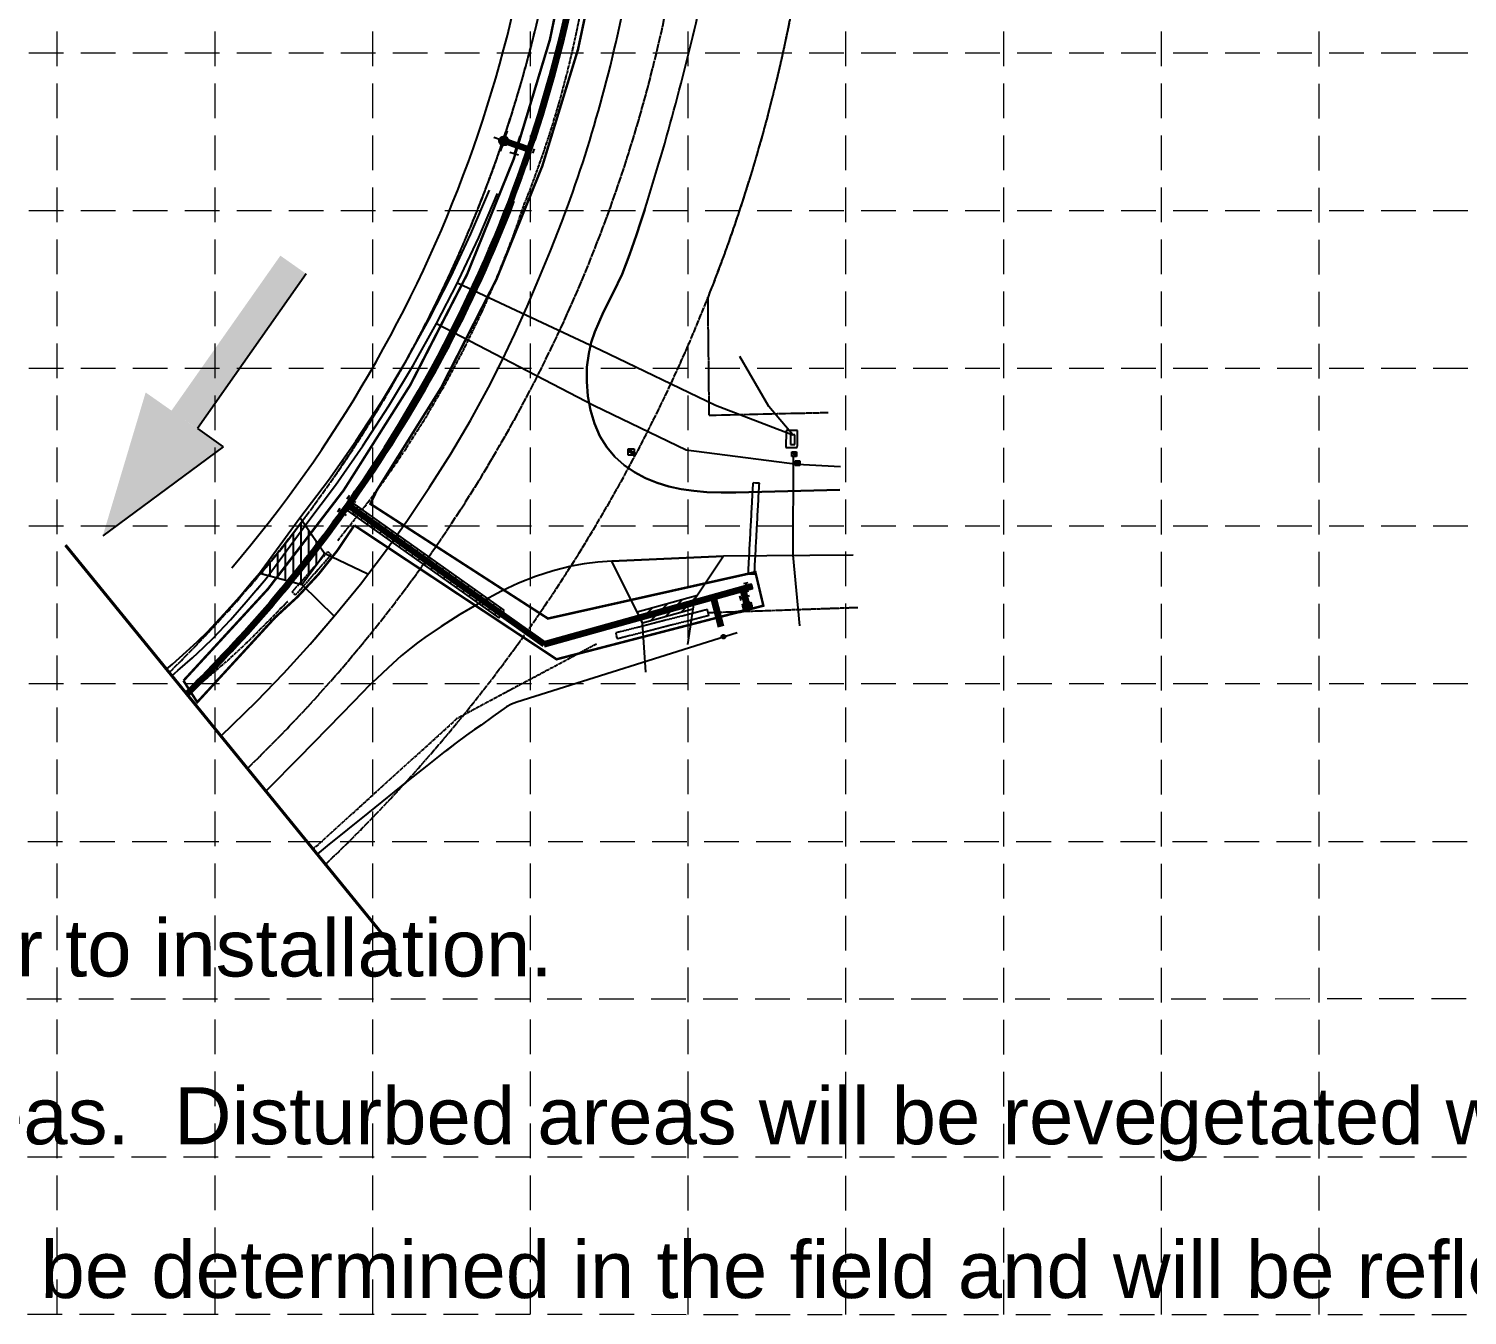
# Model space of a CAD drawing. Header units: inches. Extents: x 2600819 to 2602871, y 7032016 to 7035296.
# Drawn here: x 2601681.9 to 2602148.5, y 7032273.9 to 7032691.4 of the extents above; entities that cross this region are included whole.
import ezdxf

# ---------------------------------------------------------------- set-up
doc = ezdxf.new("R2010")
doc.units = ezdxf.units.IN
doc.header["$MEASUREMENT"] = 0
for name, pattern in [('DASHED', [0.8, 0.75, -0.05]), ('HIDDEN', [0.375, 0.25, -0.125]), ('PHANTOM', [2.1, 1.75, -0.05, 0.1, -0.05, 0.1, -0.05]), ('R.O.W. Cornelius$0$CENTER', [2.7, 2.5, -0.05, 0.1, -0.05]), ('R.O.W. Cornelius$0$PHANTOM', [2.1, 1.75, -0.05, 0.1, -0.05, 0.1, -0.05]), ('SCREEK', [1.04, 0.9, -0.035, 0, -0.035, 0, -0.035, 0, -0.035])]:
    doc.linetypes.add(name, pattern=pattern)
for name, color, linetype in [('ARROWS', 252, 'Continuous'), ('BASE', 7, 'Continuous'), ('BM', 1, 'Continuous'), ('DITCH', 7, 'SCREEK'), ('EASPH-PVMT', 7, 'Continuous'), ('EPVMT', 8, 'DASHED'), ('ETEL', 33, 'DASHED'), ('EWAT', 150, 'DASHED'), ('EXSTSEW', 5, 'DASHED'), ('FENCEBW', 7, 'BWF'), ('FTB', 202, 'DASHED'), ('GRID', 254, 'HIDDEN'), ('HATCH', 10, 'Continuous'), ('LIMITS OF DISTURBANCE', 1, 'HIDDEN'), ('PWAT', 4, 'Continuous'), ('R.O.W. Cornelius$0$CL', 7, 'R.O.W. Cornelius$0$CENTER'), ('R.O.W. Cornelius$0$ROW', 192, 'R.O.W. Cornelius$0$PHANTOM'), ('ROW', 252, 'PHANTOM'), ('SILT FENCE', 200, 'Continuous')]:
    doc.layers.add(name, color=color, linetype=linetype)
doc.styles.get("Standard").update_dxf_attribs({"font": 'ARIAL.TTF'})
doc.styles.add('UTIL', font='romans.shx', dxfattribs={"width": 0.9})
doc.linetypes.add('8IN-W', pattern='A,0.8,-0.05,0.8,-0.05,0.8,-0.125,["8%%34 W",UTIL,S=0.08,R=0,X=-0.1,Y=-0.04],-0.22', length=2.845)
doc.linetypes.add('ASPH-E', pattern='A,0.45,-0.05,0.9,[138,ltypeshp.shx,S=0.013,R=0,X=0,Y=0],0.45', length=1.85)
doc.linetypes.add('ASPH-E2', pattern='A,0.45,-0.05,0.9,[138,ltypeshp.shx,S=-0.013,R=0,X=0,Y=0],0.45', length=1.85)
doc.linetypes.add('BWF', pattern='A,0.9,-0.05,[135,ltypeshp.shx,S=0.03,R=0,X=0,Y=0],-0.05', length=1)
doc.linetypes.add('CHAINLINK_2', pattern='A,0.75,-0.0325,[133,AECCLAND,S=0.0325,R=0,X=-0.0325,Y=0],-0.0325,0.5', length=1.315)
doc.linetypes.add('SLOPE2', pattern='A,0.65,-0.05,0.65,[139,ltypeshp.shx,S=-0.025,R=0,X=0,Y=0],0.025', length=1.375)
doc.linetypes.add('TELE', pattern='A,0.8,-0.05,0.8,-0.05,0.8,-0.15,["TELE",UTIL,S=0.08,R=0,X=-0.1,Y=-0.04],-0.2', length=2.85)

# ---------------------------------------------------------------- blocks, each defined once
blk = doc.blocks.new('A$C33723172')
at = {"layer": 'ARROWS', "color": 7}
for p, q in [((11.14, 24.49), (5.46, 10.23)), ((5.46, 10.23), (7.83, 9.28)), ((7.83, 9.28), (0, 0))]:
    blk.add_line(p, q, dxfattribs=at)
for points in [[(11.14, 24.49), (8.77, 25.44), (5.46, 10.23), (3.08, 11.17)], [(0.7, 12.12), (7.83, 9.28), (0, 0), (7.83, 9.28)]]:
    blk.add_solid(points, dxfattribs=at)

msp = doc.modelspace()

# ---------------------------------------------------------------- linework, layer by layer
at = {"color": 4}
for p, q in [((2601836.53, 7032656.4), (2601837.2, 7032658.29)), ((2601841.22, 7032656.49), (2601839.33, 7032650.79)), ((2601834.62, 7032655.48), (2601832.73, 7032656.14)), ((2601835.54, 7032653.57), (2601834.87, 7032651.68)), ((2601845.46, 7032653.39), (2601844.04, 7032653.86)), ((2601845.47, 7032651.02), (2601845.94, 7032652.44)), ((2601840.76, 7032650.32), (2601837.91, 7032651.26)), ((2601844.53, 7032650.54), (2601843.1, 7032651.01)), ((2601836.56, 7032628.37), (2601834.7, 7032629.12)), ((2601785.1, 7032538.8), (2601785.97, 7032540.02)), ((2601789.19, 7032540.29), (2601787.54, 7032541.42)), ((2601782.11, 7032534.59), (2601782.97, 7032535.81)), ((2601784.99, 7032533.46), (2601782.54, 7032535.2)), ((2601785.24, 7032535.1), (2601784.02, 7032535.97)), ((2601787.98, 7032537.67), (2601785.54, 7032539.41)), ((2601786.98, 7032537.55), (2601785.75, 7032538.42)), ((2601786.29, 7032535.28), (2601787.16, 7032536.5)), ((2601786.88, 7032533.95), (2601788.61, 7032536.39)), ((2601788, 7032536.83), (2601789.22, 7032535.96)), ((2601912.99, 7032505.87), (2601912.62, 7032507.33)), ((2601915.71, 7032507.34), (2601912.81, 7032506.6)), ((2601913.83, 7032511.32), (2601915.28, 7032511.69)), ((2601915.3, 7032508.6), (2601914.55, 7032511.51)), ((2601916.38, 7032511.2), (2601915.41, 7032510.95)), ((2601916.75, 7032509.75), (2601915.78, 7032509.5))]:
    msp.add_line(p, q, dxfattribs=at)
at = {"color": 4, "const_width": 1.5}
msp.add_lwpolyline([(2601836.74, 7032654.73, 1), (2601835.33, 7032655.23, 1)], format="xyb", close=True, dxfattribs=at)
at = {"const_width": 1}
msp.add_lwpolyline([(2601693.8, 7032523.82), (2601800.82, 7032392.41)], dxfattribs=at)
at = {"color": 4, "const_width": 0.5}
msp.add_lwpolyline([(2601916.38, 7032511.2), (2601916.75, 7032509.75)], dxfattribs=at)
at = {"color": 4}
msp.add_circle((2601836.03, 7032654.98), 1.5, dxfattribs=at)
at = {"layer": 'BM', "ltscale": 0.8}
for p, q in [((2601876.33, 7032555.05), (2601878.33, 7032555.05)), ((2601876.33, 7032553.05), (2601876.33, 7032555.05)), ((2601876.33, 7032555.05), (2601878.33, 7032555.05)), ((2601876.33, 7032553.05), (2601876.33, 7032555.05)), ((2601876.33, 7032554.05), (2601878.33, 7032554.05)), ((2601876.33, 7032554.05), (2601878.33, 7032554.05)), ((2601877.33, 7032555.05), (2601877.33, 7032553.05)), ((2601877.33, 7032555.05), (2601877.33, 7032553.05)), ((2601878.33, 7032555.05), (2601878.33, 7032553.05)), ((2601878.33, 7032555.05), (2601878.33, 7032553.05)), ((2601878.33, 7032553.05), (2601876.33, 7032553.05)), ((2601878.33, 7032553.05), (2601876.33, 7032553.05))]:
    msp.add_line(p, q, dxfattribs=at)
for points in [[(2601876.33, 7032555.05), (2601877.33, 7032555.05), (2601876.33, 7032554.05), (2601877.33, 7032554.05)], [(2601876.33, 7032555.05), (2601877.33, 7032555.05), (2601876.33, 7032554.05), (2601877.33, 7032554.05)], [(2601877.33, 7032554.05), (2601878.33, 7032554.05), (2601877.33, 7032553.05), (2601878.33, 7032553.05)], [(2601877.33, 7032554.05), (2601878.33, 7032554.05), (2601877.33, 7032553.05), (2601878.33, 7032553.05)]]:
    msp.add_solid(points, dxfattribs=at)
at = {"layer": 'DITCH'}
for p, q in [((2601838.49, 7032622.51), (2601842.64, 7032634.34)), ((2601838.49, 7032622.51), (2601842.64, 7032634.34)), ((2601833.89, 7032610.84), (2601838.49, 7032622.51)), ((2601833.89, 7032610.84), (2601838.49, 7032622.51)), ((2601828.86, 7032599.35), (2601833.89, 7032610.84)), ((2601828.86, 7032599.35), (2601833.89, 7032610.84)), ((2601823.4, 7032588.06), (2601828.86, 7032599.35)), ((2601823.4, 7032588.06), (2601828.86, 7032599.35)), ((2601817.52, 7032576.99), (2601823.4, 7032588.06)), ((2601817.52, 7032576.99), (2601823.4, 7032588.06)), ((2601811.23, 7032566.14), (2601817.52, 7032576.99)), ((2601811.23, 7032566.14), (2601817.52, 7032576.99)), ((2601804.53, 7032555.54), (2601811.23, 7032566.14)), ((2601804.53, 7032555.54), (2601811.23, 7032566.14)), ((2601797.45, 7032545.19), (2601804.53, 7032555.54)), ((2601797.45, 7032545.19), (2601804.53, 7032555.54)), ((2601789.97, 7032535.12), (2601797.45, 7032545.19)), ((2601789.97, 7032535.12), (2601797.45, 7032545.19)), ((2601782.13, 7032525.33), (2601789.97, 7032535.12)), ((2601782.13, 7032525.33), (2601789.97, 7032535.12)), ((2601762.25, 7032501.85), (2601765.92, 7032505.58)), ((2601763.49, 7032503.1), (2601765.92, 7032505.58)), ((2601902.3, 7032501.93), (2601950.82, 7032503.63)), ((2601902.3, 7032501.93), (2601950.82, 7032503.63)), ((2601753.41, 7032492.92), (2601758.84, 7032498.36)), ((2601758.84, 7032498.36), (2601762.25, 7032501.85)), ((2601747.5, 7032487.37), (2601753.41, 7032492.92)), ((2601866.02, 7032491.72), (2601820.71, 7032467.44)), ((2601866.02, 7032491.72), (2601820.71, 7032467.44)), ((2601740.43, 7032481.27), (2601744.15, 7032484.41)), ((2601744.15, 7032484.41), (2601747.5, 7032487.37)), ((2601735.58, 7032477.31), (2601740.43, 7032481.27)), ((2601733.21, 7032475.43), (2601735.58, 7032477.31)), ((2601820.71, 7032467.44), (2601775.74, 7032426.62)), ((2601820.71, 7032467.44), (2601813.16, 7032460.59)), ((2601775.74, 7032426.62), (2601774.08, 7032425.24))]:
    msp.add_line(p, q, dxfattribs=at)
msp.add_arc((2601533.14, 7032758.86), 333.61, 338.0849, 351.3119, dxfattribs=at)
at = {"layer": 'EASPH-PVMT', "linetype": 'ASPH-E2'}
for p, q in [((2601851.1, 7032619.34), (2601854.96, 7032628.92)), ((2601851.1, 7032619.34), (2601854.96, 7032628.92)), ((2601880.34, 7032628.51), (2601879.03, 7032624.5)), ((2601881.75, 7032632.69), (2601880.34, 7032628.51)), ((2601879.03, 7032624.5), (2601876.82, 7032617.98)), ((2601847.36, 7032610.23), (2601851.1, 7032619.34)), ((2601847.36, 7032610.23), (2601851.1, 7032619.34)), ((2601876.82, 7032617.98), (2601874.39, 7032611.73)), ((2601843.54, 7032601.21), (2601847.36, 7032610.23)), ((2601843.54, 7032601.21), (2601847.36, 7032610.23)), ((2601874.39, 7032611.73), (2601871.5, 7032605.64)), ((2601871.5, 7032605.64), (2601868.36, 7032599.49)), ((2601839.62, 7032592.42), (2601843.54, 7032601.21)), ((2601839.62, 7032592.42), (2601843.54, 7032601.21)), ((2601868.36, 7032599.49), (2601865.52, 7032593.05)), ((2601835.49, 7032583.73), (2601839.62, 7032592.42)), ((2601835.49, 7032583.73), (2601839.62, 7032592.42)), ((2601865.52, 7032593.05), (2601864.39, 7032589.63)), ((2601864.39, 7032589.63), (2601863.55, 7032586.04)), ((2601831.05, 7032574.99), (2601835.49, 7032583.73)), ((2601831.05, 7032574.99), (2601835.49, 7032583.73)), ((2601863.55, 7032586.04), (2601862.98, 7032581.54)), ((2601862.98, 7032581.54), (2601862.89, 7032576.89)), ((2601825.17, 7032564.26), (2601831.05, 7032574.99)), ((2601825.17, 7032564.26), (2601831.05, 7032574.99)), ((2601862.89, 7032576.89), (2601863.27, 7032572.21)), ((2601863.27, 7032572.21), (2601864.12, 7032567.63)), ((2601818.77, 7032553.43), (2601825.17, 7032564.26)), ((2601818.77, 7032553.43), (2601825.17, 7032564.26)), ((2601864.12, 7032567.63), (2601865.42, 7032563.27)), ((2601865.42, 7032563.27), (2601867.18, 7032559.23)), ((2601867.18, 7032559.23), (2601869.41, 7032555.61)), ((2601869.41, 7032555.61), (2601872.05, 7032552.45)), ((2601811.93, 7032542.61), (2601818.77, 7032553.43)), ((2601811.93, 7032542.61), (2601818.77, 7032553.43)), ((2601872.05, 7032552.45), (2601875.05, 7032549.74)), ((2601875.05, 7032549.74), (2601878.36, 7032547.45)), ((2601878.36, 7032547.45), (2601881.93, 7032545.55)), ((2601881.93, 7032545.55), (2601885.7, 7032544.02)), ((2601804.74, 7032531.92), (2601811.93, 7032542.61)), ((2601804.74, 7032531.92), (2601811.93, 7032542.61)), ((2601885.7, 7032544.02), (2601889.52, 7032542.86)), ((2601889.52, 7032542.86), (2601893.5, 7032542)), ((2601893.5, 7032542), (2601897.62, 7032541.39)), ((2601897.62, 7032541.39), (2601901.88, 7032541.03)), ((2601901.88, 7032541.03), (2601906.48, 7032540.87)), ((2601906.48, 7032540.87), (2601911.24, 7032540.9)), ((2601911.24, 7032540.9), (2601945.06, 7032541.76)), ((2601797.29, 7032521.48), (2601804.74, 7032531.92)), ((2601797.29, 7032521.48), (2601804.74, 7032531.92)), ((2601789.48, 7032511.21), (2601797.29, 7032521.48)), ((2601789.48, 7032511.21), (2601797.29, 7032521.48)), ((2601857.86, 7032516.96, 519.1), (2601851.99, 7032515.51, 519.1)), ((2601857.86, 7032516.96, 519.1), (2601851.99, 7032515.51, 519.1)), ((2601862.12, 7032517.72, 519.1), (2601857.86, 7032516.96, 519.1)), ((2601862.12, 7032517.72, 519.1), (2601857.86, 7032516.96, 519.1)), ((2601866.52, 7032518.27, 519.1), (2601862.12, 7032517.72, 519.1)), ((2601866.52, 7032518.27, 519.1), (2601862.12, 7032517.72, 519.1)), ((2601871.1, 7032518.6, 519.1), (2601866.52, 7032518.27, 519.1)), ((2601871.1, 7032518.6, 519.1), (2601866.52, 7032518.27, 519.1)), ((2601907.23, 7032520.23, 519.1), (2601871.1, 7032518.6, 519.1)), ((2601907.23, 7032520.23, 519.1), (2601871.1, 7032518.6, 519.1)), ((2601949.34, 7032520.59, 519.1), (2601907.23, 7032520.23, 519.1)), ((2601949.34, 7032520.59, 519.1), (2601907.23, 7032520.23, 519.1)), ((2601846.31, 7032513.66, 519.1), (2601840.76, 7032511.44, 519.1)), ((2601846.31, 7032513.66, 519.1), (2601840.76, 7032511.44, 519.1)), ((2601851.99, 7032515.51, 519.1), (2601846.31, 7032513.66, 519.1)), ((2601851.99, 7032515.51, 519.1), (2601846.31, 7032513.66, 519.1)), ((2601781.45, 7032501.27), (2601789.48, 7032511.21)), ((2601781.45, 7032501.27), (2601789.48, 7032511.21)), ((2601835.27, 7032508.88, 519.1), (2601828.41, 7032505.24, 519.1)), ((2601835.27, 7032508.88, 519.1), (2601828.41, 7032505.24, 519.1)), ((2601840.76, 7032511.44, 519.1), (2601835.27, 7032508.88, 519.1)), ((2601840.76, 7032511.44, 519.1), (2601835.27, 7032508.88, 519.1)), ((2601828.41, 7032505.24, 519.1), (2601821.77, 7032501.34, 519.1)), ((2601828.41, 7032505.24, 519.1), (2601821.77, 7032501.34, 519.1)), ((2601773.18, 7032491.64), (2601781.45, 7032501.27)), ((2601774.75, 7032493.46), (2601781.45, 7032501.27)), ((2601821.77, 7032501.34, 519.1), (2601815.67, 7032497.45, 519.1)), ((2601821.77, 7032501.34, 519.1), (2601815.67, 7032497.45, 519.1)), ((2601810.41, 7032493.85, 519.1), (2601807.98, 7032492.09, 519.1)), ((2601810.41, 7032493.85, 519.1), (2601807.98, 7032492.09, 519.1)), ((2601815.67, 7032497.45, 519.1), (2601810.41, 7032493.85, 519.1)), ((2601815.67, 7032497.45, 519.1), (2601810.41, 7032493.85, 519.1)), ((2601764.62, 7032482.24), (2601773.18, 7032491.64)), ((2601805.94, 7032490.54, 519.1), (2601802.74, 7032487.89, 519.1)), ((2601805.94, 7032490.54, 519.1), (2601802.74, 7032487.89, 519.1)), ((2601807.98, 7032492.09, 519.1), (2601805.94, 7032490.54, 519.1)), ((2601807.98, 7032492.09, 519.1), (2601805.94, 7032490.54, 519.1)), ((2601799.97, 7032485.42, 519.1), (2601796.62, 7032482.33, 519.1)), ((2601799.97, 7032485.42, 519.1), (2601796.62, 7032482.33, 519.1)), ((2601802.74, 7032487.89, 519.1), (2601799.97, 7032485.42, 519.1)), ((2601802.74, 7032487.89, 519.1), (2601799.97, 7032485.42, 519.1)), ((2601755.76, 7032473.04), (2601764.62, 7032482.24)), ((2601794.67, 7032480.47, 519.1), (2601792.47, 7032478.33, 519.1)), ((2601794.67, 7032480.47, 519.1), (2601792.47, 7032478.33, 519.1)), ((2601796.62, 7032482.33, 519.1), (2601794.67, 7032480.47, 519.1)), ((2601796.62, 7032482.33, 519.1), (2601794.67, 7032480.47, 519.1)), ((2601789.98, 7032475.84, 519.1), (2601787.19, 7032473, 519.1)), ((2601792.47, 7032478.33, 519.1), (2601789.98, 7032475.84, 519.1)), ((2601792.47, 7032478.33, 519.1), (2601792.45, 7032478.31, 519.1)), ((2601744.24, 7032461.78), (2601755.76, 7032473.04)), ((2601787.19, 7032473, 519.1), (2601783.21, 7032468.89, 519.1)), ((2601783.21, 7032468.89, 519.1), (2601778.88, 7032464.39, 519.1)), ((2601744.29, 7032461.82), (2601744.24, 7032461.78)), ((2601778.88, 7032464.39, 519.1), (2601769.45, 7032454.66, 519.1)), ((2601769.45, 7032454.66, 519.1), (2601759.57, 7032444.73, 519.1)), ((2601759.57, 7032444.73, 519.1), (2601758.81, 7032444, 519.1))]:
    msp.add_line(p, q, dxfattribs=at)
at = {"layer": 'EASPH-PVMT', "linetype": 'ASPH-E'}
for p, q in [((2601879.03, 7032624.5), (2601880.34, 7032628.51)), ((2601880.34, 7032628.51), (2601881.75, 7032632.69)), ((2601876.82, 7032617.98), (2601879.03, 7032624.5)), ((2601874.39, 7032611.73), (2601876.82, 7032617.98)), ((2601871.5, 7032605.64), (2601874.39, 7032611.73)), ((2601868.36, 7032599.49), (2601871.5, 7032605.64)), ((2601865.52, 7032593.05), (2601868.36, 7032599.49)), ((2601864.39, 7032589.63), (2601865.52, 7032593.05)), ((2601863.55, 7032586.04), (2601864.39, 7032589.63)), ((2601862.98, 7032581.54), (2601863.55, 7032586.04)), ((2601862.89, 7032576.89), (2601862.98, 7032581.54)), ((2601863.27, 7032572.21), (2601862.89, 7032576.89)), ((2601864.12, 7032567.63), (2601863.27, 7032572.21)), ((2601865.42, 7032563.27), (2601864.12, 7032567.63)), ((2601867.18, 7032559.23), (2601865.42, 7032563.27)), ((2601869.41, 7032555.61), (2601867.18, 7032559.23)), ((2601872.05, 7032552.45), (2601869.41, 7032555.61)), ((2601875.05, 7032549.74), (2601872.05, 7032552.45)), ((2601878.36, 7032547.45), (2601875.05, 7032549.74)), ((2601881.93, 7032545.55), (2601878.36, 7032547.45)), ((2601885.7, 7032544.02), (2601881.93, 7032545.55)), ((2601889.52, 7032542.86), (2601885.7, 7032544.02)), ((2601893.5, 7032542), (2601889.52, 7032542.86)), ((2601897.62, 7032541.39), (2601893.5, 7032542)), ((2601901.88, 7032541.03), (2601897.62, 7032541.39)), ((2601906.48, 7032540.87), (2601901.88, 7032541.03)), ((2601911.24, 7032540.9), (2601906.48, 7032540.87)), ((2601945.06, 7032541.76), (2601911.24, 7032540.9))]:
    msp.add_line(p, q, dxfattribs=at)
at = {"layer": 'EASPH-PVMT'}
for p, q in [((2601930.42, 7032559.65), (2601929.03, 7032559.65)), ((2601929.03, 7032559.65), (2601929.03, 7032556.51)), ((2601930.42, 7032559.65), (2601929.03, 7032559.65)), ((2601929.03, 7032559.65), (2601929.03, 7032556.51)), ((2601930.42, 7032556.51), (2601930.42, 7032559.65)), ((2601930.42, 7032556.51), (2601930.42, 7032559.65)), ((2601929.03, 7032556.51), (2601930.42, 7032556.51)), ((2601929.03, 7032556.51), (2601930.42, 7032556.51))]:
    msp.add_line(p, q, dxfattribs=at)
at = {"layer": 'EASPH-PVMT', "linetype": 'ASPH-E2', "ltscale": 0.75}
for p, q in [((2601871.1, 7032518.6), (2601907.23, 7032520.23)), ((2601871.1, 7032518.6), (2601907.23, 7032520.23)), ((2601881.02, 7032498.56), (2601871.1, 7032518.6)), ((2601881.02, 7032498.56), (2601871.1, 7032518.6)), ((2601907.23, 7032520.23), (2601897.75, 7032505.99)), ((2601907.23, 7032520.23), (2601897.75, 7032505.99)), ((2601897.75, 7032505.99), (2601895.64, 7032491.62)), ((2601897.75, 7032505.99), (2601895.64, 7032491.62)), ((2601882.04, 7032482.62), (2601881.02, 7032498.56)), ((2601882.04, 7032482.62), (2601881.02, 7032498.56))]:
    msp.add_line(p, q, dxfattribs=at)
at = {"layer": 'EASPH-PVMT', "linetype": 'ASPH-E2'}
msp.add_arc((2601422.56, 7032790.36), 461.56, 339.5272, 349.5128, dxfattribs=at)
at = {"layer": 'EASPH-PVMT', "linetype": 'ASPH-E'}
msp.add_arc((2601081.72, 7032884.58), 838.74, 342.52349, 347.42943, dxfattribs=at)
at = {"layer": 'EPVMT', "color": 7}
for p, q in [((2601927.58, 7032561.05), (2601927.51, 7032555.52)), ((2601927.58, 7032561.05), (2601927.51, 7032555.52)), ((2601931.31, 7032561), (2601927.58, 7032561.05)), ((2601931.31, 7032561), (2601927.58, 7032561.05)), ((2601931.22, 7032555.5), (2601931.31, 7032561)), ((2601931.22, 7032555.5), (2601931.31, 7032561)), ((2601927.51, 7032555.52), (2601931.22, 7032555.5)), ((2601927.51, 7032555.52), (2601931.22, 7032555.5))]:
    msp.add_line(p, q, dxfattribs=at)
at = {"layer": 'ETEL', "color": 252, "linetype": 'TELE', "ltscale": 0.8}
for p, q in [((2601827.86, 7032623.69), (2601833.91, 7032637.91)), ((2601827.86, 7032623.69), (2601833.91, 7032637.91)), ((2601821.3, 7032609.65), (2601827.86, 7032623.69)), ((2601821.3, 7032609.65), (2601827.86, 7032623.69)), ((2601814.18, 7032595.72), (2601820.94, 7032608.95)), ((2601814.18, 7032595.72), (2601820.94, 7032608.95)), ((2601820.94, 7032608.95), (2601821.3, 7032609.65)), ((2601820.94, 7032608.95), (2601821.3, 7032609.65)), ((2601820.94, 7032608.95), (2601867.35, 7032587.19)), ((2601820.94, 7032608.95), (2601867.35, 7032587.19)), ((2601806.73, 7032582.29), (2601814.18, 7032595.72)), ((2601806.73, 7032582.29), (2601814.18, 7032595.72)), ((2601814.18, 7032595.72), (2601865.31, 7032569.15)), ((2601814.18, 7032595.72), (2601865.31, 7032569.15)), ((2601867.35, 7032587.19), (2601904.67, 7032569.25)), ((2601867.35, 7032587.19), (2601904.67, 7032569.25)), ((2601798.73, 7032569), (2601806.73, 7032582.29)), ((2601798.73, 7032569), (2601806.73, 7032582.29)), ((2601921.98, 7032568.81), (2601912.55, 7032585)), ((2601921.98, 7032568.81), (2601912.55, 7032585)), ((2601790.28, 7032556.01), (2601798.73, 7032569)), ((2601790.28, 7032556.01), (2601798.73, 7032569)), ((2601865.31, 7032569.15), (2601895.15, 7032554.76)), ((2601865.31, 7032569.15), (2601895.15, 7032554.76)), ((2601904.67, 7032569.25), (2601929.72, 7032559.65)), ((2601904.67, 7032569.25), (2601929.72, 7032559.65)), ((2601929.72, 7032559.65), (2601921.98, 7032568.81)), ((2601929.72, 7032559.65), (2601921.98, 7032568.81)), ((2601781.37, 7032543.32), (2601790.28, 7032556.01)), ((2601781.37, 7032543.32), (2601790.28, 7032556.01)), ((2601895.15, 7032554.76), (2601931.13, 7032550.09)), ((2601895.15, 7032554.76), (2601931.13, 7032550.09)), ((2601929.86, 7032552.6), (2601929.8, 7032520.56)), ((2601929.86, 7032552.6), (2601929.8, 7032520.56)), ((2601931.13, 7032550.09), (2601945.2, 7032549.35)), ((2601931.13, 7032550.09), (2601945.2, 7032549.35)), ((2601772.07, 7032531), (2601781.37, 7032543.32)), ((2601772.07, 7032531), (2601781.37, 7032543.32)), ((2601758.96, 7032513.04), (2601772.07, 7032531)), ((2601758.96, 7032513.04), (2601772.07, 7032531)), ((2601929.8, 7032520.56), (2601931.93, 7032497.63)), ((2601929.8, 7032520.56), (2601931.93, 7032497.63)), ((2601755.54, 7032509.05), (2601758.96, 7032513.04)), ((2601755.96, 7032509.54), (2601758.96, 7032513.04)), ((2601752.42, 7032505.39), (2601755.54, 7032509.05)), ((2601747.38, 7032499.62), (2601752.42, 7032505.39)), ((2601741.79, 7032493.75), (2601747.38, 7032499.62)), ((2601738.55, 7032490.6), (2601741.79, 7032493.75)), ((2601734.96, 7032487.28), (2601738.55, 7032490.6)), ((2601730.29, 7032483.15), (2601734.96, 7032487.28)), ((2601728.3, 7032481.46), (2601730.29, 7032483.15))]:
    msp.add_line(p, q, dxfattribs=at)
at = {"layer": 'ETEL', "color": 252}
for p, q in [((2601929.48, 7032554.13), (2601930.98, 7032552.63)), ((2601930.98, 7032554.13), (2601929.48, 7032552.63)), ((2601929.48, 7032554.13), (2601930.98, 7032552.63)), ((2601930.98, 7032554.13), (2601929.48, 7032552.63)), ((2601930.54, 7032551.2), (2601932.04, 7032549.7)), ((2601932.04, 7032551.2), (2601930.54, 7032549.7)), ((2601930.54, 7032551.2), (2601932.04, 7032549.7)), ((2601932.04, 7032551.2), (2601930.54, 7032549.7))]:
    msp.add_line(p, q, dxfattribs=at)
for points in [[(2601929.48, 7032554.13), (2601930.98, 7032554.13), (2601930.98, 7032552.63), (2601929.48, 7032552.63)], [(2601929.48, 7032554.13), (2601930.98, 7032554.13), (2601930.98, 7032552.63), (2601929.48, 7032552.63)], [(2601930.54, 7032551.2), (2601932.04, 7032551.2), (2601932.04, 7032549.7), (2601930.54, 7032549.7)], [(2601930.54, 7032551.2), (2601932.04, 7032551.2), (2601932.04, 7032549.7), (2601930.54, 7032549.7)]]:
    msp.add_lwpolyline(points, close=True, dxfattribs=at)
at = {"layer": 'EWAT', "color": 145}
for p, q in [((2601906.85, 7032494.52), (2601907.64, 7032493.72)), ((2601906.85, 7032493.72), (2601907.64, 7032494.52))]:
    msp.add_line(p, q, dxfattribs=at)
for radius in [0.625, 0.562]:
    msp.add_circle((2601907.25, 7032494.12), radius, dxfattribs=at)
at = {"layer": 'EWAT', "color": 145, "linetype": '8IN-W'}
msp.add_arc((2601421.06, 7032795.03), 429.34, 319.5543, 0.454, dxfattribs=at)
at = {"layer": 'EXSTSEW'}
for p, q in [((2601915.3, 7032514.42), (2601916.9, 7032544.1)), ((2601915.3, 7032514.42), (2601916.9, 7032544.1)), ((2601916.9, 7032544.1), (2601918.9, 7032543.99)), ((2601916.9, 7032544.1), (2601918.9, 7032543.99)), ((2601917.3, 7032514.32), (2601918.9, 7032543.99)), ((2601917.3, 7032514.32), (2601918.9, 7032543.99)), ((2601767.34, 7032508.66), (2601778.88, 7032521.71)), ((2601767.34, 7032508.66), (2601778.88, 7032521.71)), ((2601778.88, 7032521.71), (2601780.01, 7032520.72)), ((2601778.88, 7032521.71), (2601780.01, 7032520.72)), ((2601768.46, 7032507.67), (2601780.01, 7032520.72)), ((2601768.46, 7032507.67), (2601780.01, 7032520.72)), ((2601917.3, 7032514.32), (2601915.3, 7032514.42)), ((2601917.3, 7032514.32), (2601915.3, 7032514.42)), ((2601768.46, 7032507.67), (2601767.34, 7032508.66)), ((2601768.46, 7032507.67), (2601767.34, 7032508.66)), ((2601902.05, 7032502.9), (2601872.29, 7032495.3)), ((2601902.05, 7032502.9), (2601872.29, 7032495.3)), ((2601902.54, 7032500.96), (2601902.05, 7032502.9)), ((2601902.54, 7032500.96), (2601902.05, 7032502.9)), ((2601902.54, 7032500.96), (2601872.78, 7032493.37)), ((2601902.54, 7032500.96), (2601872.78, 7032493.37)), ((2601872.29, 7032495.3), (2601872.78, 7032493.37)), ((2601872.29, 7032495.3), (2601872.78, 7032493.37))]:
    msp.add_line(p, q, dxfattribs=at)
at = {"layer": 'FENCEBW', "linetype": 'CHAINLINK_2', "ltscale": 0.8}
for p, q in [((2601825.34, 7032624.82), (2601831.37, 7032638.99)), ((2601825.34, 7032624.82), (2601831.37, 7032638.99)), ((2601818.82, 7032610.86), (2601825.34, 7032624.82)), ((2601818.82, 7032610.86), (2601825.34, 7032624.82)), ((2601811.82, 7032597.14), (2601818.82, 7032610.86)), ((2601811.82, 7032597.14), (2601818.82, 7032610.86)), ((2601804.34, 7032583.67), (2601811.82, 7032597.14)), ((2601804.34, 7032583.67), (2601811.82, 7032597.14)), ((2601796.39, 7032570.47), (2601804.34, 7032583.67)), ((2601796.39, 7032570.47), (2601804.34, 7032583.67)), ((2601787.99, 7032557.55), (2601796.39, 7032570.47)), ((2601787.99, 7032557.55), (2601796.39, 7032570.47)), ((2601779.14, 7032544.94), (2601787.99, 7032557.55)), ((2601779.14, 7032544.94), (2601787.99, 7032557.55)), ((2601769.86, 7032532.65), (2601779.14, 7032544.94)), ((2601769.86, 7032532.65), (2601779.14, 7032544.94)), ((2601756.79, 7032514.76), (2601769.86, 7032532.65)), ((2601756.79, 7032514.76), (2601769.86, 7032532.65)), ((2601753.44, 7032510.84), (2601756.79, 7032514.76)), ((2601753.86, 7032511.34), (2601756.79, 7032514.76)), ((2601745.34, 7032501.48), (2601750.33, 7032507.19)), ((2601750.33, 7032507.19), (2601753.44, 7032510.84)), ((2601739.83, 7032495.69), (2601745.34, 7032501.48)), ((2601736.66, 7032492.6), (2601739.83, 7032495.69)), ((2601911.66, 7032495.36), (2601840.27, 7032472.86)), ((2601911.66, 7032495.36), (2601840.27, 7032472.86)), ((2601728.48, 7032485.24), (2601733.11, 7032489.33)), ((2601733.11, 7032489.33), (2601736.66, 7032492.6)), ((2601726.55, 7032483.6), (2601728.48, 7032485.24)), ((2601836.92, 7032471.36), (2601832.47, 7032468.22)), ((2601836.92, 7032471.36), (2601832.47, 7032468.22)), ((2601838.53, 7032472.19), (2601836.92, 7032471.36)), ((2601838.53, 7032472.19), (2601836.92, 7032471.36)), ((2601840.27, 7032472.86), (2601838.53, 7032472.19)), ((2601840.27, 7032472.86), (2601838.53, 7032472.19)), ((2601828.66, 7032465.43), (2601826.53, 7032463.96)), ((2601828.66, 7032465.43), (2601826.53, 7032463.96)), ((2601832.47, 7032468.22), (2601828.66, 7032465.43)), ((2601832.47, 7032468.22), (2601828.66, 7032465.43)), ((2601823.91, 7032462.11), (2601820.57, 7032459.62)), ((2601823.91, 7032462.11), (2601820.57, 7032459.62)), ((2601826.53, 7032463.96), (2601823.91, 7032462.11)), ((2601826.53, 7032463.96), (2601823.91, 7032462.11)), ((2601816.49, 7032456.5), (2601811.05, 7032452.24)), ((2601820.57, 7032459.62), (2601816.49, 7032456.5)), ((2601820.57, 7032459.62), (2601817.25, 7032457.08)), ((2601811.05, 7032452.24), (2601805, 7032447.44)), ((2601805, 7032447.44), (2601791.87, 7032436.9)), ((2601791.87, 7032436.9), (2601778.69, 7032426.23)), ((2601778.69, 7032426.23), (2601775.43, 7032423.58))]:
    msp.add_line(p, q, dxfattribs=at)
at = {"layer": 'FTB', "color": 252, "linetype": 'SLOPE2', "ltscale": 0.8}
for p, q in [((2601777.79, 7032521.07), (2601770.05, 7032532.48)), ((2601777.79, 7032521.07), (2601770.05, 7032532.48)), ((2601791.93, 7032514.43), (2601777.79, 7032521.07)), ((2601791.93, 7032514.43), (2601777.79, 7032521.07)), ((2601757.29, 7032514.58), (2601770.49, 7032511.1)), ((2601757.29, 7032514.58), (2601770.49, 7032511.1)), ((2601770.49, 7032511.1), (2601781, 7032500.75)), ((2601770.49, 7032511.1), (2601781, 7032500.75))]:
    msp.add_line(p, q, dxfattribs=at)
at = {"layer": 'GRID', "color": 252, "linetype": 'HIDDEN', "lineweight": 0, "ltscale": 45}
for p, q in [((2601691.15, 7032274.25), (2601691.15, 7035242.37)), ((2601742.32, 7032274.25), (2601742.32, 7035242.37)), ((2601793.49, 7032274.24), (2601793.49, 7035242.37)), ((2601844.66, 7032274.23), (2601844.66, 7035242.37)), ((2601895.84, 7032274.22), (2601895.84, 7035242.37)), ((2601947.01, 7032274.21), (2601947.01, 7035242.37)), ((2601998.18, 7032274.2), (2601998.18, 7035242.37)), ((2602049.35, 7032274.2), (2602049.35, 7035242.37)), ((2602100.53, 7032274.19), (2602100.53, 7035242.37)), ((2600871.9, 7032683.58), (2602816.46, 7032683.58)), ((2600871.9, 7032632.4), (2602816.46, 7032632.4)), ((2600871.9, 7032581.23), (2602816.46, 7032581.23)), ((2600871.9, 7032530.06), (2602816.46, 7032530.06)), ((2600871.9, 7032478.89), (2602816.46, 7032478.89)), ((2600871.64, 7032427.75), (2602814.83, 7032427.64)), ((2600871.27, 7032376.44), (2602814.83, 7032376.78)), ((2600871.44, 7032325.38), (2602815.02, 7032325.24)), ((2600871.44, 7032274.38), (2602814.95, 7032274.08))]:
    msp.add_line(p, q, dxfattribs=at)
at = {"layer": 'HATCH', "color": 7}
for p, q in [((2601787.18, 7032537.41), (2601785.45, 7032534.96)), ((2601785.64, 7032535.23), (2601787.55, 7032537.14)), ((2601836.13, 7032502.71), (2601787.18, 7032537.41)), ((2601787.47, 7032533.53), (2601789.62, 7032535.68)), ((2601770.23, 7032511.17), (2601770.23, 7032531.08)), ((2601777.79, 7032521.07), (2601770.6, 7032531.59)), ((2601785.45, 7032534.96), (2601834.4, 7032500.27)), ((2601789.54, 7032532.06), (2601791.69, 7032534.21)), ((2601791.61, 7032530.59), (2601793.76, 7032532.74)), ((2601793.68, 7032529.13), (2601795.83, 7032531.28)), ((2601767.73, 7032511.83), (2601767.73, 7032527.69)), ((2601772.73, 7032514.11), (2601772.73, 7032528.47)), ((2601795.75, 7032527.66), (2601797.9, 7032529.81)), ((2601797.81, 7032526.19), (2601799.97, 7032528.35)), ((2601799.88, 7032524.73), (2601802.04, 7032526.88)), ((2601762.73, 7032513.16), (2601762.73, 7032521.28)), ((2601765.23, 7032512.49), (2601765.23, 7032524.43)), ((2601775.23, 7032517.51), (2601775.23, 7032524.82)), ((2601777.73, 7032520.98), (2601777.73, 7032521.16)), ((2601801.95, 7032523.26), (2601804.1, 7032525.41)), ((2601804.02, 7032521.79), (2601806.17, 7032523.95)), ((2601806.09, 7032520.33), (2601808.24, 7032522.48)), ((2601760.23, 7032513.82), (2601760.23, 7032518.25)), ((2601808.16, 7032518.86), (2601810.31, 7032521.01)), ((2601810.23, 7032517.4), (2601812.38, 7032519.55)), ((2601812.3, 7032515.93), (2601814.45, 7032518.08)), ((2601814.37, 7032514.46), (2601816.52, 7032516.61)), ((2601757.14, 7032514.64), (2601770.49, 7032511.1)), ((2601757.73, 7032514.48), (2601757.73, 7032515.32)), ((2601816.44, 7032513), (2601818.59, 7032515.15)), ((2601818.51, 7032511.53), (2601820.66, 7032513.68)), ((2601820.58, 7032510.06), (2601822.73, 7032512.22)), ((2601822.64, 7032508.6), (2601824.8, 7032510.75)), ((2601824.71, 7032507.13), (2601826.87, 7032509.28)), ((2601826.78, 7032505.66), (2601828.93, 7032507.82)), ((2601879.25, 7032502.14), (2601898.82, 7032507.6)), ((2601893.27, 7032501.9), (2601898.52, 7032507.14)), ((2601898.82, 7032507.6), (2601897.75, 7032505.99)), ((2601828.85, 7032504.2), (2601831, 7032506.35)), ((2601830.92, 7032502.73), (2601833.07, 7032504.88)), ((2601832.99, 7032501.26), (2601835.14, 7032503.42)), ((2601834.4, 7032500.27), (2601836.13, 7032502.71)), ((2601880.44, 7032499.68), (2601884.32, 7032503.55)), ((2601897.31, 7032503.03), (2601881.02, 7032498.48)), ((2601883.47, 7032499.16), (2601889.23, 7032504.92)), ((2601888.37, 7032500.53), (2601894.13, 7032506.29)), ((2601897.75, 7032505.99), (2601897.31, 7032503.03)), ((2601881.02, 7032498.48), (2601879.25, 7032502.14)), ((2601879.29, 7032502.06), (2601879.42, 7032502.19))]:
    msp.add_line(p, q, dxfattribs=at)
for centre, radius, start, end in [((2601587.94, 7032662.81), 224.9, 318.7914, 324.3084), ((2601333.98, 7032838.84), 545.85, 323.1, 324.3972)]:
    msp.add_arc(centre, radius, start, end, dxfattribs=at)
at = {"layer": 'LIMITS OF DISTURBANCE', "ltscale": 30, "const_width": 0.8}
msp.add_lwpolyline([(2602098.87, 7035178.16), (2602085.87, 7035188.41), (2601954.01, 7035017.31, 0.117166), (2601835.45, 7034698.63), (2601864.72, 7032807.92, -0.205334), (2601732.08, 7032479.82), (2601736.56, 7032472.86), (2601761.9, 7032500.44, 0.078199), (2601787.5, 7032530.25), (2601853.11, 7032486.78), (2601920.2, 7032504.17), (2601917.62, 7032515.06), (2601850.32, 7032500), (2601792.72, 7032537.21), (2601794.71, 7032541.43, 0.131813), (2601873.12, 7032762.58), (2601872.61, 7032854.08), (2601854.56, 7034681.43, -0.16685), (2602023.18, 7035085.91)], format="xyb", close=True, dxfattribs=at)
at = {"layer": 'PWAT', "color": 4, "lineweight": 200}
for p, q in [((2601844.28, 7032652.2), (2601836.7, 7032654.76)), ((2601787.43, 7032539.49), (2601785.5, 7032536.76)), ((2601785.5, 7032536.76), (2601849.14, 7032491.66)), ((2601785.5, 7032536.76), (2601849.14, 7032491.66)), ((2601849.14, 7032491.66), (2601916.56, 7032510.47)), ((2601849.14, 7032491.66), (2601916.56, 7032510.47)), ((2601914.82, 7032504.8), (2601913.58, 7032509.64)), ((2601914.82, 7032504.8), (2601913.58, 7032509.64)), ((2601906.51, 7032497.29), (2601904.04, 7032506.98)), ((2601906.51, 7032497.29), (2601904.04, 7032506.98)), ((2601913, 7032502.83), (2601913.25, 7032501.86)), ((2601913, 7032502.83), (2601913.25, 7032501.86)), ((2601913.31, 7032503.64), (2601914.28, 7032503.88)), ((2601913.31, 7032503.64), (2601914.28, 7032503.88)), ((2601915.73, 7032504.26), (2601916.7, 7032504.5)), ((2601915.73, 7032504.26), (2601916.7, 7032504.5)), ((2601849.14, 7032491.66), (2601843.43, 7032495.71))]:
    msp.add_line(p, q, dxfattribs=at)
msp.add_circle((2601915, 7032504.07), 0.75, dxfattribs=at)
msp.add_circle((2601915, 7032504.07), 0.75, dxfattribs=at)
for centre, radius, start, end in [((2601421.06, 7032795.03), 446.68, 325.3167, 0.454), ((2601429.95, 7032792.01), 437.68, 324.763, 339.0683), ((2601421.06, 7032795.03), 446.68, 324.6753, 325.3167), ((2601421.06, 7032795.03), 446.68, 314.3251, 324.6753), ((2601421.06, 7032795.03), 446.68, 319.552, 324.6753), ((2601915, 7032504.07), 0.375, 104.3198, 284.3198), ((2601915, 7032504.07), 0.375, 104.3198, 284.3198), ((2601915, 7032504.07), 0.375, 284.3198, 104.3198), ((2601915, 7032504.07), 0.375, 284.3198, 104.3198)]:
    msp.add_arc(centre, radius, start, end, dxfattribs=at)
at = {"layer": 'R.O.W. Cornelius$0$CL'}
msp.add_arc((2601421.06, 7032795.03, 1027.17), 477.68, 313.9888, 0.454, dxfattribs=at)
at = {"layer": 'R.O.W. Cornelius$0$ROW', "color": 252}
for radius, start in [(437.68, 314.4317), (517.68, 313.6146)]:
    msp.add_arc((2601421.06, 7032795.03, 1027.17), radius, start, 0.454, dxfattribs=at)
at = {"layer": 'ROW'}
for q in [(2601902.24, 7032604.34, 535.65), (2601941.24, 7032566.87, 535.65)]:
    msp.add_line((2601902.66, 7032565.98, 535.65), q, dxfattribs=at)
for radius, start in [(437.68, 325.3167), (517.68, 338.3586)]:
    msp.add_arc((2601421.06, 7032795.03), radius, start, 0.454, dxfattribs=at)

# ---------------------------------------------------------------- block references
at = {"layer": 'SILT FENCE', "color": 0, "ltscale": 30, "xscale": 3.999999999165753, "yscale": 3.999999999965039, "zscale": 4, "rotation": 346.6608048714446}
msp.add_blockref('A$C33723172', (2601705.91, 7032526.84), dxfattribs=at)

# ---------------------------------------------------------------- texts
at = {"layer": 'BASE', "color": 7}
for s, height, p in [('BMPs are not to scale; verify size/location/quantity in the field prior to installation.', 18.5132, (2600926.13, 7032383.85)), ('Stabilization practices are expected to be used at all disturbed areas.  Disturbed areas will be revegetated with 70%%% native grasses.', 18.51317, (2600925.45, 7032329.41)), ('Construction entrances will be installed as needed; location(s) will be determined in the field and will be reflected on this Site Map.', 18.51317, (2600926.77, 7032279.51))]:
    msp.add_text(s, height=height, dxfattribs=at).set_placement(p)

doc.saveas('drawing.dxf')
